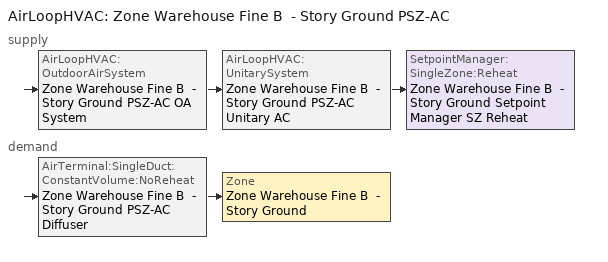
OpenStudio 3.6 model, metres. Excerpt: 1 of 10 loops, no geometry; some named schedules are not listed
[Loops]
AirLoopHVAC 'Zone Warehouse Fine B  - Story Ground PSZ-AC'
 supply: AirLoopHVAC:OutdoorAirSystem 'Zone Warehouse Fine B  - Story Ground PSZ-AC OA System' > AirLoopHVAC:UnitarySystem 'Zone Warehouse Fine B  - Story Ground PSZ-AC Unitary AC' > SetpointManager:SingleZone:Reheat 'Zone Warehouse Fine B  - Story Ground Setpoint Manager SZ Reheat'
 demand: AirTerminal:SingleDuct:ConstantVolume:NoReheat 'Zone Warehouse Fine B  - Story Ground PSZ-AC Diffuser' > Zone 'Zone Warehouse Fine B  - Story Ground'
[Sizing:Zone]
Zone Warehouse Fine B  - Story Ground: Zone Cooling Design Supply Air Temperature Input Method=SupplyAirTemperature; Zone Cooling Design Supply Air Temperature {C}=12.7778; Zone Cooling Design Supply Air Temperature Difference {deltaC}=11.11; Zone Heating Design Supply Air Temperature Input Method=SupplyAirTemperature; Zone Heating Design Supply Air Temperature {C}=50; Zone Heating Design Supply Air Temperature Difference {deltaC}=11.11; Zone Cooling Design Supply Air Humidity Ratio {kg-H2O/kg-air}=0.0085; Zone Heating Design Supply Air Humidity Ratio {kg-H2O/kg-air}=0.008; Cooling Design Air Flow Method=DesignDay; Heating Design Air Flow Method=DesignDay; Account for Dedicated Outdoor Air System=No; Dedicated Outdoor Air System Control Strategy=NeutralSupplyAir; Dedicated Outdoor Air Low Setpoint Temperature for Design {C}=autosize; Dedicated Outdoor Air High Setpoint Temperature for Design {C}=autosize; Zone Load Sizing Method=Sensible Load Only No Latent Load; Zone Latent Cooling Design Supply Air Humidity Ratio Input Method=HumidityRatioDifference; Zone Cooling Design Supply Air Humidity Ratio Difference {kgWater/kgDryAir}=0.005; Zone Latent Heating Design Supply Air Humidity Ratio Input Method=HumidityRatioDifference; Zone Humidification Design Supply Air Humidity Ratio Difference {kgWater/kgDryAir}=0.005
[Zone equipment]
Zone Warehouse Fine B  - Story Ground: Zone Warehouse Fine B  - Story Ground PSZ-AC Diffuser
[AirLoopHVAC]
Zone Warehouse Fine B  - Story Ground PSZ-AC: Availability Schedule=Zone Warehouse Fine B  - Story Ground PSZ-AC Occ Sch; Design Supply Air Flow Rate {m3/s}=autosize; Design Return Air Flow Fraction of Supply Air Flow=1
[Sizing:System]
Zone Warehouse Fine B  - Story Ground PSZ-AC: Type of Load to Size On=Sensible; Design Outdoor Air Flow Rate {m3/s}=Autosize; Central Heating Maximum System Air Flow Ratio=1; Preheat Design Temperature {C}=7.22222; Preheat Design Humidity Ratio {kg-H2O/kg-Air}=0.008; Precool Design Temperature {C}=12.7778; Precool Design Humidity Ratio {kg-H2O/kg-Air}=0.008; Central Cooling Design Supply Air Temperature {C}=12.7778; Central Heating Design Supply Air Temperature {C}=50; Sizing Option=Coincident; 100% Outdoor Air in Cooling=No; 100% Outdoor Air in Heating=No; Central Cooling Design Supply Air Humidity Ratio {kg-H2O/kg-Air}=0.0085; Central Heating Design Supply Air Humidity Ratio {kg-H2O/kg-Air}=0.008; Cooling Design Air Flow Method=DesignDay; Heating Design Air Flow Method=DesignDay; System Outdoor Air Method=ZoneSum; Zone Maximum Outdoor Air Fraction=1; Cooling Supply Air Flow Rate Per Floor Area {m3/s-m2}=0.00996765; Cooling Fraction of Autosized Cooling Supply Air Flow Rate=1; Cooling Supply Air Flow Rate Per Unit Cooling Capacity {m3/s-W}=3.94755e-05; Heating Supply Air Flow Rate Per Floor Area {m3/s-m2}=0.00996765; Heating Fraction of Autosized Heating Supply Air Flow Rate=1; Heating Fraction of Autosized Cooling Supply Air Flow Rate=1; Heating Supply Air Flow Rate Per Unit Heating Capacity {m3/s-W}=3.15882e-05; Cooling Design Capacity Method=CoolingDesignCapacity; Cooling Design Capacity {W}=autosize; Cooling Design Capacity Per Floor Area {W/m2}=234.7; Fraction of Autosized Cooling Design Capacity=1; Heating Design Capacity Method=HeatingDesignCapacity; Heating Design Capacity {W}=autosize; Heating Design Capacity Per Floor Area {W/m2}=157; Fraction of Autosized Heating Design Capacity=1; Central Cooling Capacity Control Method=OnOff; Occupant Diversity=autosize
[SetpointManager:SingleZone:Reheat]
Zone Warehouse Fine B  - Story Ground Setpoint Manager SZ Reheat: Minimum Supply Air Temperature {C}=12.7778; Maximum Supply Air Temperature {C}=50; Control Zone=Zone Warehouse Fine B  - Story Ground; Setpoint Node or NodeList=Zone Warehouse Fine B  - Story Ground PSZ-AC Supply Outlet Node
[Coil:Heating:Gas]
Zone Warehouse Fine B  - Story Ground PSZ-AC Gas Htg Coil 13kBtu/hr 0.8 Thermal Eff: Availability Schedule=Always On Discrete; Gas Burner Efficiency=0.8; Nominal Capacity {W}=AutoSize; Parasitic Electric Load {W}=0; Parasitic Gas Load {W}=0
[Coil:Heating:Electric]
Zone Warehouse Fine B  - Story Ground PSZ-AC No Heat: Availability Schedule=Always Off Discrete; Efficiency=1; Nominal Capacity {W}=0
[Coil:Cooling:DX:SingleSpeed]
Zone Warehouse Fine B  - Story Ground PSZ-AC 1spd DX AC Clg Coil 5kBtu/hr 13.0SEER: Availability Schedule=Always On Discrete; Rated Total Cooling Capacity {W}=autosize; Rated Sensible Heat Ratio=autosize; Rated COP {W/W}=3.91157; Rated Air Flow Rate {m3/s}=autosize; Rated Evaporator Fan Power Per Volume Flow Rate 2017 {W/(m3/s)}=773.3; Rated Evaporator Fan Power Per Volume Flow Rate 2023 {W/(m3/s)}=934.4; Total Cooling Capacity Function of Temperature Curve=CoilClgDXQRatio_fTwbToadbSI; Total Cooling Capacity Function of Flow Fraction Curve=CoilClgDXSnglQRatio_fCFMRatio; Energy Input Ratio Function of Temperature Curve=CoilClgDXEIRRatio_fTwbToadbSI; Energy Input Ratio Function of Flow Fraction Curve=CoilClgDXSnglEIRRatio_fCFMRatio; Part Load Fraction Correlation Curve=CoilClgDXEIRRatio_fQFrac; Minimum Outdoor Dry-Bulb Temperature for Compressor Operation {C}=-25; Nominal Time for Condensate Removal to Begin {s}=0; Ratio of Initial Moisture Evaporation Rate and Steady State Latent Capacity=0; Maximum Cycling Rate {cycles/hr}=0; Latent Capacity Time Constant {s}=0; Condenser Type=AirCooled; Evaporative Condenser Effectiveness=0.9; Evaporative Condenser Air Flow Rate {m3/s}=autosize; Evaporative Condenser Pump Rated Power Consumption {W}=autosize; Crankcase Heater Capacity {W}=0; Maximum Outdoor Dry-Bulb Temperature for Crankcase Heater Operation {C}=10; Basin Heater Capacity {W/K}=0; Basin Heater Setpoint Temperature {C}=2
[Fan:OnOff]
Zone Warehouse Fine B  - Story Ground PSZ-AC Fan: Availability Schedule=Always On Discrete; Fan Total Efficiency=0.53625; Pressure Rise {Pa}=622.722; Maximum Flow Rate {m3/s}=autosize; Motor Efficiency=0.825; Motor In Airstream Fraction=1; Fan Power Ratio Function of Speed Ratio Curve=Fan On Off Power Curve 2; Fan Efficiency Ratio Function of Speed Ratio Curve=Fan On Off Efficiency Curve 2
[AirLoopHVAC:UnitarySystem]
Zone Warehouse Fine B  - Story Ground PSZ-AC Unitary AC: Control Type=Load; Controlling Zone or Thermostat Location=Zone Warehouse Fine B  - Story Ground; Dehumidification Control Type=None; Availability Schedule=Outage Availability Schedule; Supply Fan=Zone Warehouse Fine B  - Story Ground PSZ-AC Fan; Fan Placement=DrawThrough; Supply Air Fan Operating Mode Schedule=Zone Warehouse Fine B  - Story Ground PSZ-AC Occ Sch; Heating Coil=Zone Warehouse Fine B  - Story Ground PSZ-AC Gas Htg Coil 13kBtu/hr 0.8 Thermal Eff; DX Heating Coil Sizing Ratio=1; Cooling Coil=Zone Warehouse Fine B  - Story Ground PSZ-AC 1spd DX AC Clg Coil 5kBtu/hr 13.0SEER; Use DOAS DX Cooling Coil=No; DOAS DX Cooling Coil Leaving Minimum Air Temperature {C}=2; Latent Load Control=SensibleOnlyLoadControl; Supplemental Heating Coil=Zone Warehouse Fine B  - Story Ground PSZ-AC No Heat; Supply Air Flow Rate During Cooling Operation {m3/s}=Autosize; Supply Air Flow Rate During Heating Operation {m3/s}=Autosize; Supply Air Flow Rate When No Cooling or Heating is Required {m3/s}=Autosize; Maximum Supply Air Temperature {C}=80; Maximum Outdoor Dry-Bulb Temperature for Supplemental Heater Operation {C}=21; Maximum Cycling Rate {cycles/hr}=2.5; Heat Pump Time Constant {s}=60; Fraction of On-Cycle Power Use=0.01; Heat Pump Fan Delay Time {s}=60; Ancilliary On-Cycle Electric Power {W}=0; Ancilliary Off-Cycle Electric Power {W}=0
[Controller:OutdoorAir]
Zone Warehouse Fine B  - Story Ground PSZ-AC OA System Controller: Minimum Outdoor Air Flow Rate {m3/s}=autosize; Maximum Outdoor Air Flow Rate {m3/s}=Autosize; Economizer Control Type=NoEconomizer; Economizer Control Action Type=ModulateFlow; Economizer Maximum Limit Dry-Bulb Temperature {C}=28; Economizer Maximum Limit Enthalpy {J/kg}=64000; Lockout Type=LockoutWithCompressor; Minimum Limit Type=FixedMinimum; Minimum Outdoor Air Schedule=Always On Discrete; Maximum Fraction of Outdoor Air Schedule=ZoneWarehouseFineBStoryGroundPSZACmaxOASch; Controller Mechanical Ventilation=Controller Mechanical Ventilation 3; High Humidity Control=No; Heat Recovery Bypass Control Type=BypassWhenWithinEconomizerLimits
[Controller:MechanicalVentilation]
Controller Mechanical Ventilation 3: Availability Schedule=Always On Discrete
[AirLoopHVAC:OutdoorAirSystem]
Zone Warehouse Fine B  - Story Ground PSZ-AC OA System: Controller=Zone Warehouse Fine B  - Story Ground PSZ-AC OA System Controller
[AirTerminal:SingleDuct:ConstantVolume:NoReheat]
Zone Warehouse Fine B  - Story Ground PSZ-AC Diffuser: Availability Schedule=Always On Discrete; Maximum Air Flow Rate {m3/s}=AutoSize
[Schedule:Constant]
Name | Value
Always On Discrete | 1
Always Off Discrete | 0
[Schedule:Ruleset]
Name | Default Day Schedule | Summer Design Day Schedule | Winter Design Day Schedule
Zone Warehouse Fine B  - Story Ground PSZ-AC Occ Sch | Zone Warehouse Fine B  - Story Ground PSZ-AC Occ Sch Default | Zone Warehouse Fine B  - Story Ground PSZ-AC Occ Sch Summer Design Day | Zone Warehouse Fine B  - Story Ground PSZ-AC Occ Sch Winter Design Day
ZoneWarehouseFineBStoryGroundPSZACmaxOASch | ZoneWarehouseFineBStoryGroundPSZACmaxOASchDefault
[Schedule:Day]
Zone Warehouse Fine B  - Story Ground PSZ-AC Occ Sch Default; Zone Warehouse Fine B  - Story Ground PSZ-AC Occ Sch Sunday: 24, 0, 0
Zone Warehouse Fine B  - Story Ground PSZ-AC Occ Sch Winter Design Day; Zone Warehouse Fine B  - Story Ground PSZ-AC Occ Sch Summer Design Day: 24, 0, 1
ZoneWarehouseFineBStoryGroundPSZACmaxOASchDefault: 24, 0, 0.7
Schedule Day 52; Schedule Day 53; Schedule Day 54; Schedule Day 98: 1, 0, 0, 2, 0, 0, 3, 0, 0, 4, 0, 0, 5, 0, 0, 6, 0, 0, 7, 0, 0, 8, 0, 0, 9, 0, 0, 10, 0, 0, 11, 0, 0, 12, 0, 0, 13, 0, 0, 14, 0, 0, 15, 0, 0, 16, 0, 0, 17, 0, 0, 18, 0, 0, 19, 0, 0, 20, 0, 0, 21, 0, 0, 22, 0, 0, 23, 0, 0, 24, 0, 0
Schedule Day 97: 1, 0, 0.7, 2, 0, 0.7, 3, 0, 0.7, 4, 0, 0.7, 5, 0, 0.7, 6, 0, 0.7, 7, 0, 0.7, 8, 0, 0.7, 9, 0, 0.7, 10, 0, 0.7, 11, 0, 0.7, 12, 0, 0.7, 13, 0, 0.7, 14, 0, 0.7, 15, 0, 0, 16, 0, 0, 17, 0, 0, 18, 0, 0, 19, 0, 0, 20, 0, 0, 21, 0, 0, 22, 0, 0, 23, 0, 0, 24, 0, 0
Schedule Day 99: 1, 0, 0, 2, 0, 0, 3, 0, 0, 4, 0, 0, 5, 0, 0, 6, 0, 0, 7, 0, 0, 8, 0, 0, 9, 0, 0, 10, 0, 0, 11, 0, 0, 12, 0, 0, 13, 0, 0, 14, 0, 0, 15, 0, 0.7, 16, 0, 0.7, 17, 0, 0.7, 18, 0, 0.7, 19, 0, 0.7, 20, 0, 0.7, 21, 0, 0.7, 22, 0, 0.7, 23, 0, 0.7, 24, 0, 0.7
[Schedule:Rule] Apply Sunday=Yes; Apply Monday=Yes; Apply Tuesday=Yes; Apply Wednesday=Yes; Apply Friday=Yes; Apply Saturday=Yes; Date Specification Type=DateRange
Name | Schedule Ruleset | Rule Order | Day Schedule | Start Month | Start Day | End Month | End Day | Apply Thursday
Zone Warehouse Fine B  - Story Ground PSZ-AC Occ Sch Sunday Rule | Zone Warehouse Fine B  - Story Ground PSZ-AC Occ Sch | 3 | Zone Warehouse Fine B  - Story Ground PSZ-AC Occ Sch Sunday | 1 | 1 | 12 | 31
Zone Warehouse Fine B  - Story Ground PSZ-AC Occ Sch Outage Day 175 | Zone Warehouse Fine B  - Story Ground PSZ-AC Occ Sch | 2 | Schedule Day 52 | 6 | 24 | 6 | 24 | Yes
Zone Warehouse Fine B  - Story Ground PSZ-AC Occ Sch Outage Day 176 | Zone Warehouse Fine B  - Story Ground PSZ-AC Occ Sch | 1 | Schedule Day 53 | 6 | 25 | 6 | 25 | Yes
Zone Warehouse Fine B  - Story Ground PSZ-AC Occ Sch Outage Day 177 | Zone Warehouse Fine B  - Story Ground PSZ-AC Occ Sch | 0 | Schedule Day 54 | 6 | 26 | 6 | 26 | Yes
ZoneWarehouseFineBStoryGroundPSZACmaxOASch Outage Day 175 | ZoneWarehouseFineBStoryGroundPSZACmaxOASch | 2 | Schedule Day 97 | 6 | 24 | 6 | 24 | Yes
ZoneWarehouseFineBStoryGroundPSZACmaxOASch Outage Day 176 | ZoneWarehouseFineBStoryGroundPSZACmaxOASch | 1 | Schedule Day 98 | 6 | 25 | 6 | 25 | Yes
ZoneWarehouseFineBStoryGroundPSZACmaxOASch Outage Day 177 | ZoneWarehouseFineBStoryGroundPSZACmaxOASch | 0 | Schedule Day 99 | 6 | 26 | 6 | 26 | Yes
[Curve:Exponent]
Fan On Off Power Curve 2: Coefficient1 Constant=1; Coefficient2 Constant=0; Coefficient3 Constant=0; Minimum Value of x=0; Maximum Value of x=1
[Curve:Cubic] Maximum Value of x=1
Name | Coefficient1 Constant | Coefficient2 x | Coefficient3 x**2 | Coefficient4 x**3 | Minimum Value of x
Fan On Off Efficiency Curve 2 | 1 | 0 | 0 | 0 | 0
CoilClgDXEIRRatio_fQFrac | 0 | 5.1091 | -8.5515 | 4.4744 | 0.7
[Curve:Biquadratic] Minimum Value of x=13.89; Maximum Value of x=25; Minimum Value of y=23.89; Maximum Value of y=46.11; Minimum Curve Output=0.77
Name | Coefficient1 Constant | Coefficient2 x | Coefficient3 x**2 | Coefficient4 y | Coefficient5 y**2 | Coefficient6 x*y | Maximum Curve Output
CoilClgDXQRatio_fTwbToadbSI | 0.86779 | 0.014245 | 0.000554 | -0.007569 | 3.2e-05 | -0.000191 | 1.29
CoilClgDXEIRRatio_fTwbToadbSI | 0.116709 | 0.028458 | -0.000411 | 0.021422 | 0.000162 | -0.00068 | 1.33
[Curve:Quadratic]
Name | Coefficient1 Constant | Coefficient2 x | Coefficient3 x**2 | Minimum Value of x | Maximum Value of x
CoilClgDXSnglQRatio_fCFMRatio | 0.8 | 0.2 | 0 | 0.5 | 1.5
CoilClgDXSnglEIRRatio_fCFMRatio | 1.156 | -0.1816 | 0.0256 | 0 | 1
